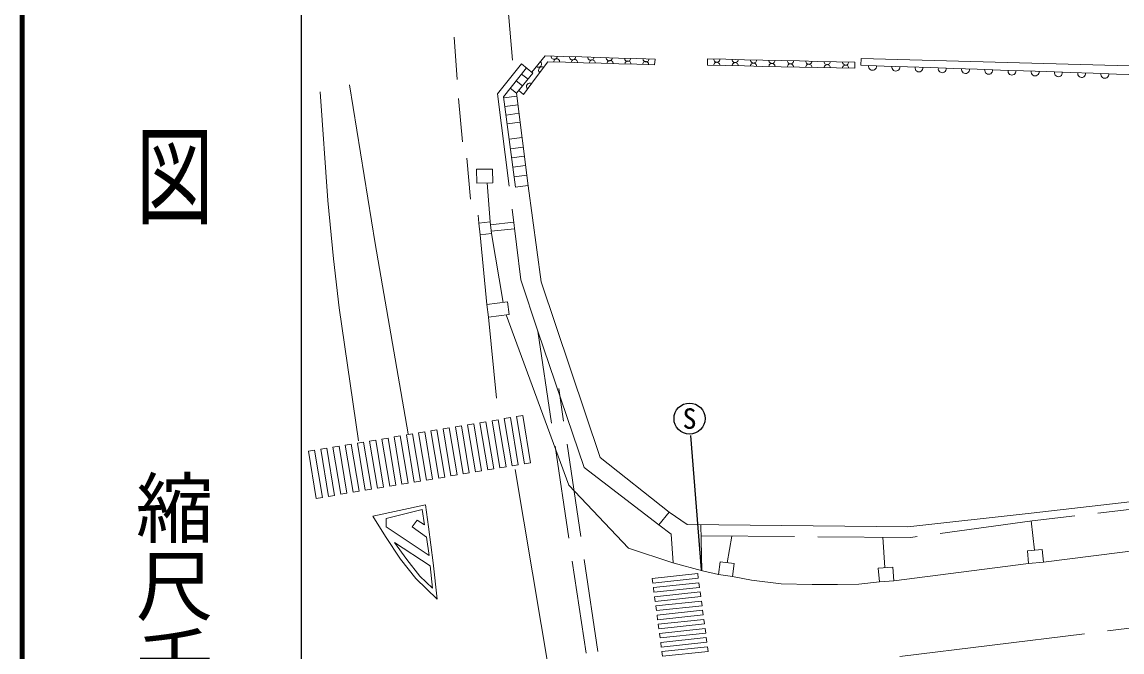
# Model space of a CAD drawing. Units: millimetres, scale not verified. Extents: x 40000 to 680000, y 20000 to 380000.
# Drawn here: x 40000 to 110906, y 279217 to 319821 of the extents above; entities that cross this region are included whole.
import ezdxf
from ezdxf.enums import TextEntityAlignment as Align

# ---------------------------------------------------------------- set-up
doc = ezdxf.new("R2010")
doc.units = ezdxf.units.MM
doc.header["$LTSCALE"] = 1000
doc.linetypes.add('CHAIN', pattern=[18.5, 12, -1.5, 3.5, -1.5])
doc.linetypes.add('DASHED', pattern=[7.5, 6, -1.5])
for name, color, linetype, lineweight in [('M-BGD', 7, 'Continuous', 9), ('M-BGD-EXST', 7, 'Continuous', 25), ('M-BMK', 2, 'CHAIN', 13), ('M-STR-HTXT', 7, 'Continuous', 13), ('M-TTL', 2, 'Continuous', 140), ('M-TTL-BAND', 7, 'Continuous', 25)]:
    doc.layers.add(name, color=color, linetype=linetype, lineweight=lineweight)
doc.styles.add('@ＭＳ ゴシック', font='')
doc.styles.add('ＭＳ ゴシック', font='')
doc.styles.get('@ＭＳ ゴシック').set_extended_font_data('@MS Gothic')
doc.styles.get('ＭＳ ゴシック').set_extended_font_data('MS Gothic')

msp = doc.modelspace()

# ---------------------------------------------------------------- linework, layer by layer
at = {"layer": 'M-BGD'}
for p, q in [((68060, 316114), (67861, 318838)), ((73713, 317632), (72854, 316584)), ((73109, 316208), (73893, 317263)), ((74897, 317599), (73713, 317632)), ((73893, 317263), (75040, 317229)), ((76081, 317566), (74897, 317599)), ((75040, 317229), (76187, 317196)), ((77265, 317533), (76081, 317566)), ((76187, 317196), (77335, 317162)), ((78449, 317500), (77265, 317533)), ((77335, 317162), (78482, 317129)), ((79633, 317467), (78449, 317500)), ((78482, 317129), (79629, 317095)), ((79629, 317095), (80777, 317062)), ((80817, 317434), (79633, 317467)), ((80817, 317434), (80777, 317062)), ((84192, 317443), (84190, 317039)), ((84190, 317039), (85377, 317013)), ((85378, 317416), (84192, 317443)), ((85377, 317013), (86564, 316988)), ((86565, 317389), (85378, 317416)), ((86564, 316988), (87750, 316962)), ((87751, 317363), (86565, 317389)), ((87750, 316962), (88937, 316937)), ((88938, 317336), (87751, 317363)), ((90124, 317309), (88938, 317336)), ((91310, 317283), (90124, 317309)), ((92497, 317256), (91310, 317283)), ((93683, 317229), (92497, 317256)), ((93683, 317229), (93683, 316835)), ((95577, 316983), (94080, 317034)), ((97075, 316931), (95577, 316983)), ((72618, 316128), (72194, 316462)), ((88937, 316937), (90123, 316912)), ((90123, 316912), (91310, 316886)), ((91310, 316886), (92497, 316861)), ((92497, 316861), (93683, 316835)), ((98572, 316880), (97075, 316931)), ((100070, 316829), (98572, 316880)), ((101567, 316777), (100070, 316829)), ((103065, 316726), (101567, 316777)), ((104562, 316674), (103065, 316726)), ((106060, 316623), (104562, 316674)), ((107557, 316571), (106060, 316623)), ((109055, 316520), (107557, 316571)), ((110552, 316468), (109055, 316520)), ((112050, 316417), (110552, 316468)), ((71882, 315233), (71476, 315553)), ((72272, 315708), (71857, 316036)), ((72325, 315154), (73109, 316208)), ((68392, 312094), (68143, 314885)), ((71905, 315046), (71055, 314936)), ((72325, 315154), (72022, 315403)), ((71974, 314485), (71128, 314375)), ((72042, 313936), (71199, 313826)), ((72113, 313366), (71273, 313257)), ((72236, 312367), (71403, 312259)), ((72313, 311748), (71484, 311640)), ((68911, 308405), (68667, 311055)), ((72385, 311167), (71559, 311060)), ((70327, 310346), (69297, 310326)), ((69297, 310326), (69314, 309437)), ((70344, 309456), (70327, 310346)), ((72459, 310565), (71637, 310458)), ((72535, 309954), (71717, 309848)), ((69314, 309437), (70344, 309456)), ((70182, 306935), (69979, 309449)), ((69456, 306857), (69402, 307365)), ((70182, 306935), (69456, 306857)), ((69456, 306857), (69536, 306111)), ((70262, 306189), (70182, 306935)), ((69536, 306111), (70262, 306189)), ((69962, 301610), (69536, 306111)), ((71025, 301751), (70262, 306189)), ((71301, 301787), (69962, 301610)), ((69962, 301610), (70071, 300787)), ((71410, 300965), (71301, 301787)), ((70071, 300787), (71410, 300965)), ((70071, 300787), (70594, 295566)), ((71090, 294256), (71485, 294322)), ((71991, 291283), (71485, 294322)), ((71880, 294387), (72274, 294453)), ((72385, 291349), (71880, 294387)), ((72780, 291415), (72274, 294453)), ((67145, 293599), (67539, 293665)), ((67650, 290561), (67145, 293599)), ((68045, 290627), (67539, 293665)), ((67934, 293731), (68328, 293796)), ((68439, 290692), (67934, 293731)), ((68834, 290758), (68328, 293796)), ((68723, 293862), (69118, 293928)), ((69229, 290824), (68723, 293862)), ((69623, 290889), (69118, 293928)), ((69512, 293993), (69907, 294059)), ((70018, 290955), (69512, 293993)), ((70412, 291021), (69907, 294059)), ((70301, 294125), (70696, 294190)), ((70807, 291086), (70301, 294125)), ((71201, 291152), (70696, 294190)), ((71596, 291218), (71090, 294256)), ((62410, 292811), (62804, 292877)), ((63310, 289839), (62804, 292877)), ((63199, 292942), (63594, 293008)), ((63705, 289904), (63199, 292942)), ((64099, 289970), (63594, 293008)), ((63988, 293074), (64383, 293139)), ((64494, 290036), (63988, 293074)), ((64888, 290101), (64383, 293139)), ((64777, 293205), (65172, 293271)), ((65283, 290167), (64777, 293205)), ((65677, 290233), (65172, 293271)), ((65566, 293337), (65961, 293402)), ((66072, 290298), (65566, 293337)), ((66467, 290364), (65961, 293402)), ((66356, 293468), (66750, 293534)), ((66861, 290430), (66356, 293468)), ((67256, 290495), (66750, 293534)), ((58464, 292154), (58859, 292220)), ((58970, 289116), (58464, 292154)), ((59364, 289182), (58859, 292220)), ((59253, 292286), (59648, 292351)), ((59759, 289248), (59253, 292286)), ((60153, 289313), (59648, 292351)), ((60042, 292417), (60437, 292483)), ((60548, 289379), (60042, 292417)), ((60943, 289445), (60437, 292483)), ((60832, 292548), (61226, 292614)), ((61337, 289510), (60832, 292548)), ((61732, 289576), (61226, 292614)), ((61621, 292680), (62015, 292745)), ((62126, 289642), (61621, 292680)), ((62521, 289707), (62015, 292745)), ((62915, 289773), (62410, 292811)), ((68834, 290758), (68439, 290692)), ((69623, 290889), (69229, 290824)), ((70412, 291021), (70018, 290955)), ((71201, 291152), (70807, 291086)), ((71991, 291283), (71596, 291218)), ((77533, 256694), (71784, 290989)), ((72780, 291415), (72385, 291349)), ((64888, 290101), (64494, 290036)), ((65677, 290233), (65283, 290167)), ((66467, 290364), (66072, 290298)), ((67256, 290495), (66861, 290430)), ((68045, 290627), (67650, 290561)), ((60153, 289313), (59759, 289248)), ((60943, 289445), (60548, 289379)), ((61732, 289576), (61337, 289510)), ((62521, 289707), (62126, 289642)), ((63310, 289839), (62915, 289773)), ((64099, 289970), (63705, 289904)), ((59364, 289182), (58970, 289116)), ((83768, 287424), (83816, 284468)), ((105770, 285823), (104813, 285741)), ((105840, 285006), (105770, 285823)), ((115106, 286186), (105840, 285006)), ((104813, 285741), (104884, 284924)), ((85013, 285034), (84900, 284202)), ((85905, 284913), (85013, 285034)), ((85791, 284080), (85905, 284913)), ((96135, 284694), (95198, 284619)), ((95198, 284619), (95269, 283732)), ((96206, 283807), (96135, 284694)), ((104884, 284924), (96206, 283807)), ((104884, 284924), (105840, 285006)), ((80618, 283954), (83556, 284269)), ((80657, 283657), (80618, 283954)), ((83596, 283971), (80657, 283657)), ((80697, 283365), (83635, 283679)), ((83556, 284269), (83596, 283971)), ((83635, 283679), (83675, 283382)), ((84900, 284202), (85791, 284080)), ((95269, 283732), (96206, 283807)), ((80736, 283067), (80697, 283365)), ((83675, 283382), (80736, 283067)), ((80775, 282776), (83714, 283090)), ((83714, 283090), (83754, 282793)), ((80815, 282478), (80775, 282776)), ((83754, 282793), (80815, 282478)), ((80854, 282186), (83793, 282501)), ((83793, 282501), (83833, 282203)), ((80894, 281889), (80854, 282186)), ((83833, 282203), (80894, 281889)), ((80933, 281597), (83872, 281911)), ((80973, 281300), (80933, 281597)), ((83912, 281614), (80973, 281300)), ((83872, 281911), (83912, 281614)), ((81012, 281008), (83951, 281322)), ((81052, 280710), (81012, 281008)), ((83991, 281025), (81052, 280710)), ((83951, 281322), (83991, 281025)), ((81091, 280419), (84030, 280733)), ((81131, 280121), (81091, 280419)), ((84070, 280436), (81131, 280121)), ((81170, 279829), (84109, 280144)), ((84030, 280733), (84070, 280436)), ((84109, 280144), (84149, 279846)), ((81210, 279532), (81170, 279829)), ((84149, 279846), (81210, 279532)), ((81249, 279240), (84188, 279554)), ((84188, 279554), (84227, 279257)), ((81289, 278943), (81249, 279240)), ((84227, 279257), (81289, 278943))]:
    msp.add_line(p, q, dxfattribs=at)
at = {"layer": 'M-BGD', "linetype": 'DASHED', "lineweight": 13}
for p, q in [((70655, 315191), (72154, 303208)), ((70201, 306757), (71689, 306925)), ((70245, 306346), (71743, 306494)), ((73247, 299899), (79200, 260238)), ((80426, 256993), (74597, 296206)), ((105054, 287663), (105261, 285779)), ((85757, 286687), (85460, 284973)), ((95490, 286611), (95622, 284653))]:
    msp.add_line(p, q, dxfattribs=at)
at = {"layer": 'M-BGD'}
for points in [[(72935, 316515), (72207, 317133), (70655, 315191)], [(160021, 315255), (122360, 316690), (94094, 317465), (94080, 317034)], [(72517, 316870), (71046, 315008), (71803, 309184), (72615, 309287)], [(81711, 288230), (77274, 291744), (73470, 303064), (72621, 309258), (71882, 315233), (72935, 316515)], [(64883, 293268), (62767, 305550), (61114, 315766)], [(59210, 315318), (59708, 308312), (60072, 304554), (60436, 301395), (61689, 292817)], [(72154, 303208), (73247, 299899), (76241, 291114), (81059, 287415), (81711, 288230)], [(84900, 284202), (83866, 284454), (81955, 284971), (79087, 285912), (75258, 289967), (71216, 300939)], [(81711, 288230), (82881, 287433), (97105, 287291), (105055, 288174), (115333, 289353), (125295, 290376), (130673, 290894), (135710, 291101), (146038, 291686), (156083, 291827), (168375, 291785)], [(81059, 287415), (81838, 286817), (81979, 284965)], [(95269, 283732), (93942, 283593), (92563, 283561), (90933, 283577), (88927, 283608), (87031, 283843), (85791, 284080)]]:
    msp.add_lwpolyline(points, dxfattribs=at)
at = {"layer": 'M-BGD', "linetype": 'DASHED', "lineweight": 13}
msp.add_lwpolyline([(174876, 291095), (168053, 291028), (157720, 291124), (146091, 290993), (140804, 290825), (135706, 290574), (130455, 290290), (125286, 289883), (115309, 288868), (105122, 287673), (97296, 286597), (83780, 286702)], dxfattribs=at)
at = {"layer": 'M-BGD'}
for points in [[(66008, 288702), (62613, 287964), (63434, 286652), (64403, 285205), (65397, 283954), (66770, 282617), (66513, 284959), (66194, 287290)], [(65786, 288410), (63471, 287817), (63483, 287277), (66243, 285438), (66071, 286627), (65151, 287290), (65470, 287719), (65936, 287412)], [(64020, 286283), (66318, 284768), (66462, 283328), (65650, 284114), (64811, 285188)]]:
    msp.add_lwpolyline(points, close=True, dxfattribs=at)
for centre, radius, start, end in [((73262, 317126), 228, 237.65434, 43.73704), ((74305, 317613), 197, 177.66226, 359.14499), ((74467, 317254), 192, 355.78453, 180.87559), ((75489, 317580), 197, 177.65796, 359.1463), ((75614, 317221), 192, 355.78453, 180.87559), ((76673, 317547), 197, 177.6608, 359.14636), ((76761, 317187), 192, 355.78453, 180.87559), ((77857, 317514), 197, 177.65949, 359.14485), ((77909, 317154), 192, 355.78453, 180.87559), ((79041, 317481), 197, 177.66228, 359.14207), ((79056, 317120), 192, 355.78453, 180.87559), ((80203, 317087), 192, 355.78453, 180.87559), ((80225, 317448), 197, 177.6608, 359.14636), ((84784, 317028), 198, 358.14084, 179.4028), ((84785, 317427), 198, 178.07541, 359.35195), ((85970, 317003), 198, 358.13939, 179.40419), ((85971, 317400), 198, 178.07396, 359.35334), ((87157, 316977), 198, 358.13939, 179.40419), ((87158, 317374), 198, 178.07542, 359.34904), ((88343, 316952), 198, 358.1437, 179.39994), ((88344, 317347), 198, 178.07262, 359.35184), ((89530, 316926), 198, 358.14226, 179.40133), ((89531, 317320), 198, 178.07541, 359.35195), ((90717, 317294), 198, 178.07541, 359.35195), ((90717, 316901), 198, 358.1437, 179.39994), ((91903, 317267), 198, 178.07396, 359.35334), ((91903, 316876), 198, 358.14226, 179.40133), ((93090, 317240), 198, 178.07541, 359.35195), ((93090, 316850), 198, 358.14226, 179.40133), ((94827, 316963), 254, 167.58014, 8.48194), ((96325, 316911), 254, 167.58014, 8.48194), ((73517, 316724), 220, 58.53961, 228.17853), ((97822, 316860), 254, 167.58007, 8.482), ((99320, 316808), 254, 167.57939, 8.48276), ((100817, 316757), 254, 167.57939, 8.48276), ((102314, 316705), 254, 167.58014, 8.48194), ((103812, 316654), 254, 167.58014, 8.48194), ((105309, 316602), 254, 167.58014, 8.48194), ((106807, 316551), 254, 167.58014, 8.48194), ((108304, 316499), 254, 167.58007, 8.482), ((109802, 316448), 254, 167.57939, 8.48276), ((72733, 315669), 220, 58.53791, 228.18024)]:
    msp.add_arc(centre, radius, start, end, dxfattribs=at)
at = {"layer": 'M-BGD-EXST'}
msp.add_line((83095, 293181), (83771, 284517), dxfattribs=at)
msp.add_circle((83029, 294262), 1000, dxfattribs=at)
at = {"layer": 'M-BMK'}
msp.add_line((78220, 276668), (117179, 281460), dxfattribs=at)
at = {"layer": 'M-STR-HTXT'}
msp.add_line((70043, 335682), (71619, 317370), dxfattribs=at)
at = {"layer": 'M-TTL'}
msp.add_line((40000, 380000), (40000, 20000), dxfattribs=at)
at = {"layer": 'M-TTL-BAND'}
msp.add_line((58000, 370000), (58000, 20000), dxfattribs=at)

# ---------------------------------------------------------------- texts
at = {"layer": 'M-BGD-EXST', "style": 'ＭＳ ゴシック'}
msp.add_text('S', height=1320, dxfattribs=at).set_placement((83029, 294262), align=Align.MIDDLE_CENTER)
at = {"layer": 'M-TTL-BAND', "style": '@ＭＳ ゴシック', "width": 1.4}
msp.add_text('平  面  図', height=3666, rotation=270, dxfattribs=at).set_placement((49777, 306475), align=Align.MIDDLE_RIGHT)
at = {"layer": 'M-TTL-BAND', "style": '@ＭＳ ゴシック'}
msp.add_text('縮尺千分の一', height=3666, rotation=270, dxfattribs=at).set_placement((49777, 261030), align=Align.MIDDLE_RIGHT)

doc.saveas('drawing.dxf')
